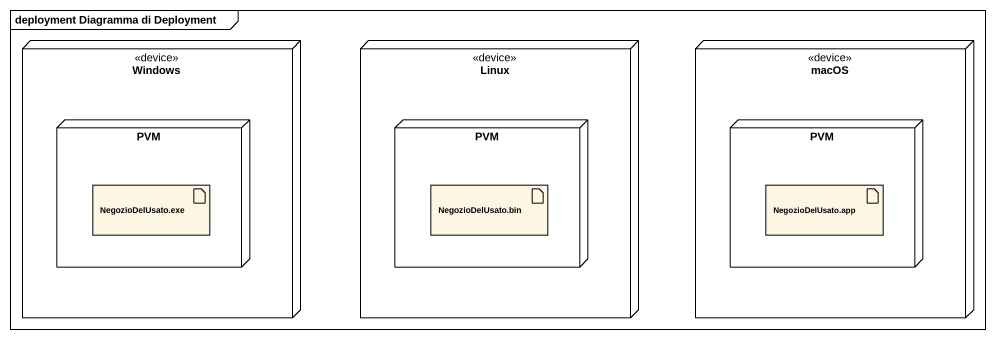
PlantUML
@startuml
mainframe deployment Diagramma di Deployment
node Windows <<device>> {
  node PVM {
    artifact "NegozioDelUsato.exe" as NegozioDelUsato_exe
  }
}
node Linux <<device>> {
  node "PVM" as PVM_2 {
    artifact "NegozioDelUsato.bin" as NegozioDelUsato_bin
  }
}
node macOS <<device>> {
  node "PVM" as PVM_3 {
    artifact "NegozioDelUsato.app" as NegozioDelUsato_app
  }
}
@enduml
